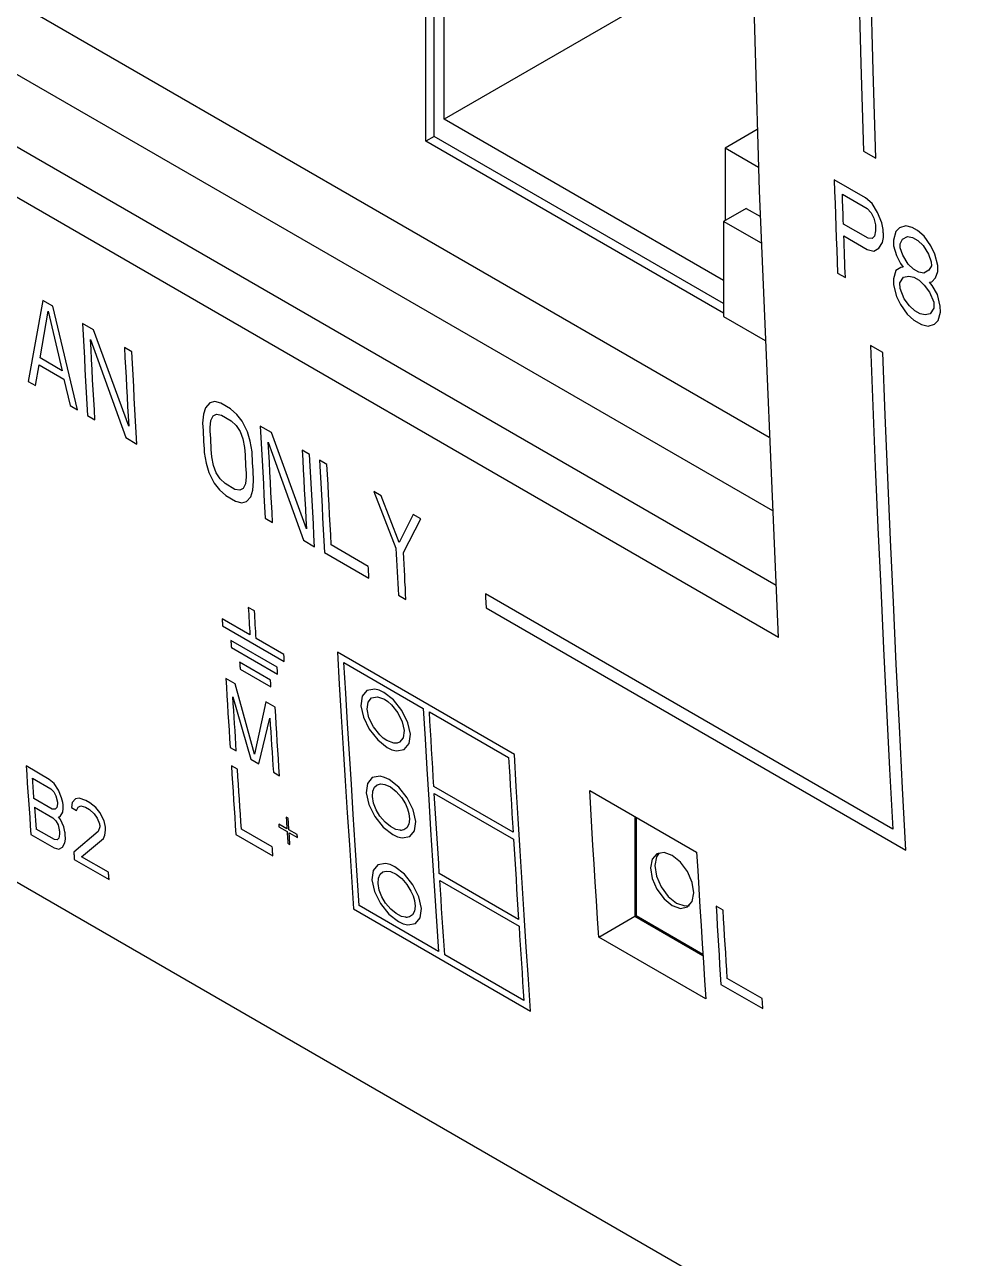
# Model space of a CAD drawing. Header units: inches. Extents: x 67248 to 85686, y -40174 to -31152.
# Drawn here: x 76840.86 to 76860.42, y -34097.9 to -34072.47 of the extents above; entities that cross this region are included whole.
import ezdxf

# ---------------------------------------------------------------- set-up
doc = ezdxf.new("R2010")
doc.units = ezdxf.units.IN
doc.header["$MEASUREMENT"] = 0

# ---------------------------------------------------------------- blocks, each defined once
blk = doc.blocks.new('SCALANCEXB008')
for p, q in [((-73.002, -10.464), (-73.002, 0.053)), ((-72.86, -10.382), (-72.86, -0.028)), ((-72.687, -10.086), (-72.687, -0.361)), ((-67.1, -15.553), (-84.075, -5.753)), ((-85.136, -6.366), (-67.044, -16.81)), ((-85.843, -7.205), (-66.983, -18.093)), ((-67.405, -7.037), (-72.687, -10.086)), ((-66.939, -18.988), (-86.596, -7.64)), ((-67.886, -12.858), (-72.687, -10.086)), ((-72.86, -10.382), (-73.002, -10.464)), ((-67.886, -13.254), (-72.86, -10.382)), ((-67.305, -10.265), (-67.858, -10.584)), ((-67.886, -13.417), (-73.002, -10.464)), ((-67.282, -10.916), (-67.858, -10.584)), ((-67.858, -10.584), (-67.858, -11.825)), ((-65.479, -10.632), (-65.267, -10.755)), ((-65.446, -11.438), (-65.983, -11.127)), ((-65.843, -11.375), (-65.418, -11.621)), ((-65.333, -11.536), (-65.446, -11.438)), ((-67.497, -11.617), (-67.886, -11.841)), ((-67.497, -11.617), (-67.252, -11.758)), ((-65.418, -11.621), (-65.349, -11.694)), ((-65.24, -11.69), (-65.333, -11.536)), ((-67.886, -11.841), (-67.886, -13.474)), ((-67.235, -12.217), (-67.886, -11.841)), ((-65.349, -11.694), (-65.302, -11.788)), ((-65.302, -11.788), (-65.276, -11.903)), ((-65.168, -11.865), (-65.24, -11.69)), ((-65.142, -11.981), (-65.168, -11.865)), ((-65.4, -12.132), (-65.825, -11.886)), ((-65.273, -12.005), (-65.291, -12.094)), ((-64.926, -12.016), (-64.965, -12.161)), ((-64.862, -11.952), (-64.926, -12.016)), ((-64.753, -11.915), (-64.862, -11.952)), ((-64.642, -11.945), (-64.753, -11.915)), ((-64.553, -11.997), (-64.642, -11.945)), ((-64.44, -12.095), (-64.553, -11.997)), ((-65.818, -12.091), (-65.415, -12.323)), ((-65.334, -12.137), (-65.4, -12.132)), ((-65.291, -12.094), (-65.334, -12.137)), ((-65.218, -12.304), (-65.156, -12.206)), ((-65.156, -12.206), (-65.137, -12.117)), ((-64.965, -12.161), (-64.962, -12.263)), ((-64.962, -12.263), (-64.913, -12.425)), ((-64.853, -12.225), (-64.812, -12.149)), ((-64.851, -12.293), (-64.853, -12.225)), ((-64.803, -12.422), (-64.851, -12.293)), ((-64.812, -12.149), (-64.725, -12.098)), ((-64.725, -12.098), (-64.637, -12.116)), ((-64.637, -12.116), (-64.547, -12.167)), ((-64.547, -12.167), (-64.457, -12.253)), ((-64.457, -12.253), (-64.364, -12.407)), ((-64.324, -12.262), (-64.44, -12.095)), ((-64.254, -12.404), (-64.324, -12.262)), ((-65.415, -12.323), (-65.304, -12.354)), ((-65.304, -12.354), (-65.218, -12.304)), ((-64.913, -12.425), (-64.843, -12.566)), ((-64.711, -12.576), (-64.803, -12.422)), ((-64.364, -12.407), (-64.316, -12.535)), ((-64.204, -12.6), (-64.254, -12.404)), ((-64.927, -12.685), (-64.967, -12.83)), ((-64.841, -12.635), (-64.927, -12.685)), ((-64.843, -12.566), (-64.797, -12.626)), ((-64.797, -12.626), (-64.841, -12.635)), ((-64.62, -12.662), (-64.711, -12.576)), ((-64.531, -12.713), (-64.62, -12.662)), ((-64.442, -12.731), (-64.531, -12.713)), ((-64.356, -12.68), (-64.442, -12.731)), ((-64.314, -12.604), (-64.356, -12.68)), ((-64.316, -12.535), (-64.314, -12.604)), ((-64.242, -12.813), (-64.201, -12.702)), ((-64.201, -12.702), (-64.204, -12.6)), ((-65.927, -12.728), (-65.792, -12.806)), ((-64.967, -12.83), (-64.964, -12.932)), ((-64.855, -12.895), (-64.792, -12.797)), ((-64.852, -12.997), (-64.855, -12.895)), ((-64.792, -12.797), (-64.704, -12.78)), ((-64.704, -12.78), (-64.616, -12.798)), ((-64.616, -12.798), (-64.526, -12.85)), ((-64.526, -12.85), (-64.436, -12.936)), ((-64.349, -12.885), (-64.306, -12.877)), ((-64.303, -12.945), (-64.349, -12.885)), ((-64.306, -12.877), (-64.242, -12.813)), ((-64.964, -12.932), (-64.914, -13.129)), ((-64.914, -13.129), (-64.843, -13.27)), ((-64.78, -13.172), (-64.852, -12.997)), ((-64.436, -12.936), (-64.344, -13.055)), ((-64.344, -13.055), (-64.273, -13.231)), ((-64.211, -13.099), (-64.303, -12.945)), ((-64.161, -13.295), (-64.211, -13.099)), ((-79.58, -13.202), (-79.833, -14.59)), ((-79.41, -13.3), (-79.58, -13.202)), ((-78.985, -15.08), (-79.41, -13.3)), ((-64.843, -13.27), (-64.728, -13.437)), ((-64.689, -13.292), (-64.78, -13.172)), ((-64.598, -13.378), (-64.689, -13.292)), ((-64.269, -13.333), (-64.332, -13.431)), ((-64.273, -13.231), (-64.269, -13.333)), ((-64.158, -13.398), (-64.161, -13.295)), ((-79.63, -14.186), (-79.488, -13.386)), ((-79.488, -13.386), (-79.248, -14.406)), ((-67.886, -13.474), (-67.17, -13.887)), ((-64.728, -13.437), (-64.615, -13.536)), ((-64.615, -13.536), (-64.481, -13.613)), ((-64.508, -13.43), (-64.598, -13.378)), ((-64.42, -13.447), (-64.508, -13.43)), ((-64.332, -13.431), (-64.42, -13.447)), ((-64.261, -13.606), (-64.197, -13.542)), ((-64.197, -13.542), (-64.158, -13.398)), ((-78.71, -13.704), (-78.901, -13.594)), ((-78.107, -15.358), (-78.71, -13.704)), ((-64.481, -13.613), (-64.37, -13.644)), ((-64.37, -13.644), (-64.261, -13.606)), ((-78.763, -13.87), (-78.157, -15.557)), ((-65.149, -14.096), (-65.361, -13.973)), ((-79.248, -14.406), (-79.63, -14.186)), ((-78.052, -14.084), (-78.18, -14.01)), ((-79.706, -14.663), (-79.643, -14.308)), ((-79.643, -14.308), (-79.219, -14.553)), ((-79.833, -14.59), (-79.706, -14.663)), ((-79.219, -14.553), (-79.112, -15.006)), ((-79.112, -15.006), (-78.985, -15.08)), ((-76.788, -15.042), (-76.823, -15.153)), ((-76.71, -14.957), (-76.788, -15.042)), ((-76.629, -14.938), (-76.71, -14.957)), ((-76.525, -14.966), (-76.629, -14.938)), ((-76.355, -15.064), (-76.525, -14.966)), ((-78.815, -15.178), (-78.688, -15.251)), ((-76.823, -15.153), (-76.836, -15.309)), ((-76.708, -15.383), (-76.694, -15.26)), ((-76.694, -15.26), (-76.657, -15.183)), ((-76.657, -15.183), (-76.597, -15.153)), ((-76.597, -15.153), (-76.514, -15.168)), ((-76.514, -15.168), (-76.344, -15.266)), ((-76.247, -15.159), (-76.355, -15.064)), ((-76.159, -15.275), (-76.247, -15.159)), ((-76.344, -15.266), (-76.258, -15.349)), ((-76.258, -15.349), (-76.191, -15.453)), ((-76.191, -15.453), (-76.143, -15.578)), ((-76.067, -15.459), (-76.159, -15.275)), ((-76.017, -15.618), (-76.067, -15.459)), ((-75.655, -15.468), (-75.846, -15.357)), ((-75.052, -17.122), (-75.655, -15.468)), ((-78.157, -15.557), (-77.966, -15.667)), ((-76.143, -15.578), (-76.114, -15.725)), ((-75.987, -15.799), (-76.017, -15.618)), ((-75.708, -15.633), (-75.103, -17.321)), ((-76.808, -15.814), (-76.778, -15.995)), ((-76.652, -16.035), (-76.681, -15.888)), ((-74.998, -15.847), (-75.125, -15.774)), ((-76.778, -15.995), (-76.728, -16.154)), ((-76.604, -16.16), (-76.652, -16.035)), ((-74.701, -16.019), (-74.828, -15.945)), ((-76.728, -16.154), (-76.636, -16.338)), ((-76.537, -16.264), (-76.604, -16.16)), ((-76.45, -16.347), (-76.537, -16.264)), ((-76.087, -16.231), (-76.101, -16.353)), ((-75.972, -16.46), (-75.96, -16.304)), ((-91.924, -16.328), (-60.104, -34.697)), ((-76.636, -16.338), (-76.547, -16.454)), ((-76.547, -16.454), (-76.439, -16.549)), ((-76.281, -16.445), (-76.45, -16.347)), ((-76.198, -16.46), (-76.281, -16.445)), ((-76.138, -16.43), (-76.198, -16.46)), ((-76.101, -16.353), (-76.138, -16.43)), ((-76.007, -16.571), (-75.972, -16.46)), ((-73.767, -16.558), (-73.894, -16.484)), ((-73.894, -16.484), (-73.514, -17.455)), ((-76.439, -16.549), (-76.269, -16.647)), ((-76.269, -16.647), (-76.165, -16.675)), ((-76.165, -16.675), (-76.084, -16.656)), ((-76.084, -16.656), (-76.007, -16.571)), ((-73.457, -17.357), (-73.767, -16.558)), ((-75.76, -16.941), (-75.633, -17.014)), ((-73.216, -16.876), (-73.457, -17.357)), ((-73.386, -17.529), (-73.088, -16.949)), ((-73.088, -16.949), (-73.216, -16.876)), ((-75.103, -17.321), (-74.912, -17.431)), ((-74.742, -17.529), (-73.978, -17.97)), ((-73.99, -17.768), (-74.626, -17.4)), ((-73.469, -18.264), (-73.342, -18.337)), ((-64.977, -22.284), (-71.978, -18.243)), ((-75.946, -18.534), (-76.052, -18.473)), ((-71.965, -18.481), (-64.752, -22.644)), ((-76.023, -18.947), (-76.501, -18.671)), ((-76.494, -18.789), (-75.433, -19.402)), ((-75.555, -19.503), (-76.35, -19.043)), ((-75.44, -19.283), (-75.917, -19.008)), ((-76.343, -19.162), (-75.548, -19.621)), ((-71.48, -20.998), (-74.521, -19.242)), ((-75.669, -19.722), (-76.2, -19.416)), ((-74.408, -19.422), (-73.046, -20.208)), ((-76.279, -19.788), (-76.438, -19.696)), ((-76.193, -19.534), (-75.662, -19.84)), ((-75.947, -20.997), (-76.279, -19.788)), ((-76.317, -20.009), (-76.01, -21.082)), ((-75.749, -20.094), (-75.947, -20.997)), ((-75.59, -20.186), (-75.749, -20.094)), ((-72.94, -20.269), (-71.579, -21.055)), ((-75.869, -21.164), (-75.68, -20.377)), ((-76.364, -20.878), (-76.258, -20.939)), ((-76.237, -21.254), (-76.343, -21.193)), ((-76.01, -21.082), (-75.869, -21.164)), ((-79.472, -21.428), (-79.869, -21.198)), ((-79.759, -21.406), (-79.445, -21.588)), ((-75.621, -21.307), (-75.515, -21.368)), ((-79.387, -21.501), (-79.472, -21.428)), ((-79.445, -21.588), (-79.393, -21.641)), ((-79.315, -21.614), (-79.387, -21.501)), ((-79.259, -21.743), (-79.315, -21.614)), ((-71.502, -22.337), (-72.863, -21.551)), ((-70.185, -21.617), (-68.348, -22.678)), ((-79.42, -21.938), (-79.735, -21.757)), ((-79.393, -21.641), (-79.357, -21.711)), ((-79.357, -21.711), (-79.335, -21.795)), ((-79.237, -21.828), (-79.259, -21.743)), ((-79.078, -21.823), (-79.088, -21.914)), ((-79.019, -21.761), (-79.078, -21.823)), ((-78.956, -21.749), (-79.019, -21.761)), ((-78.842, -21.791), (-78.956, -21.749)), ((-78.775, -21.83), (-78.842, -21.791)), ((-78.674, -21.912), (-78.775, -21.83)), ((-72.856, -21.67), (-71.495, -22.455)), ((-79.724, -21.907), (-79.41, -22.089)), ((-79.724, -21.907), (-79.698, -22.282)), ((-79.372, -21.942), (-79.42, -21.938)), ((-79.343, -21.911), (-79.372, -21.942)), ((-79.331, -21.846), (-79.343, -21.911)), ((-79.284, -22.065), (-79.241, -21.994)), ((-79.241, -21.994), (-79.23, -21.928)), ((-79.088, -21.914), (-79.005, -21.962)), ((-79.005, -21.962), (-78.977, -21.906)), ((-78.977, -21.906), (-78.931, -21.884)), ((-78.931, -21.884), (-78.85, -21.907)), ((-78.85, -21.907), (-78.783, -21.945)), ((-78.783, -21.945), (-78.699, -22.018)), ((-78.699, -22.018), (-78.646, -22.097)), ((-78.605, -22), (-78.674, -21.912)), ((-78.531, -22.139), (-78.605, -22)), ((-79.41, -22.089), (-79.358, -22.142)), ((-79.358, -22.142), (-79.321, -22.212)), ((-79.321, -22.212), (-79.3, -22.296)), ((-79.315, -22.071), (-79.284, -22.065)), ((-79.281, -22.115), (-79.315, -22.071)), ((-79.224, -22.244), (-79.281, -22.115)), ((-79.202, -22.329), (-79.224, -22.244)), ((-78.646, -22.097), (-78.607, -22.191)), ((-78.604, -22.241), (-78.63, -22.322)), ((-78.508, -22.249), (-78.531, -22.139)), ((-75.388, -22.276), (-75.529, -22.195)), ((-75.526, -22.245), (-75.385, -22.326)), ((-75.366, -22.096), (-75.401, -22.075)), ((-69.407, -22.066), (-69.407, -23.78)), ((-69.387, -22.078), (-69.387, -23.768)), ((-79.787, -22.375), (-79.389, -22.605)), ((-79.383, -22.464), (-79.698, -22.282)), ((-79.335, -22.468), (-79.383, -22.464)), ((-79.306, -22.437), (-79.335, -22.468)), ((-79.294, -22.371), (-79.306, -22.437)), ((-79.204, -22.519), (-79.193, -22.454)), ((-78.63, -22.322), (-79.05, -22.681)), ((-78.917, -22.757), (-78.542, -22.445)), ((-78.542, -22.445), (-78.514, -22.389)), ((-78.514, -22.389), (-78.504, -22.299)), ((-76.265, -22.373), (-75.629, -22.74)), ((-75.639, -22.59), (-76.169, -22.284)), ((-75.211, -22.378), (-75.353, -22.297)), ((-75.349, -22.347), (-75.208, -22.428)), ((-79.389, -22.605), (-79.308, -22.628)), ((-79.308, -22.628), (-79.247, -22.591)), ((-79.247, -22.591), (-79.204, -22.519)), ((-75.371, -22.527), (-75.336, -22.548)), ((-79.041, -22.806), (-78.444, -23.15)), ((-78.453, -23.025), (-78.917, -22.757)), ((-71.408, -23.834), (-72.769, -23.048)), ((-72.761, -23.166), (-71.4, -23.952)), ((-74.242, -23.654), (-71.202, -25.409)), ((-72.783, -24.383), (-74.144, -23.598)), ((-67.893, -23.678), (-68.013, -23.609)), ((-70.031, -24.14), (-69.407, -23.78)), ((-69.387, -23.768), (-69.407, -23.78)), ((-69.407, -23.78), (-68.24, -24.454)), ((-69.387, -23.768), (-68.241, -24.43)), ((-68.192, -25.201), (-70.031, -24.14)), ((-71.316, -25.23), (-72.677, -24.445)), ((-67.931, -24.95), (-67.21, -25.366)), ((-67.22, -25.195), (-67.821, -24.848))]:
    blk.add_line(p, q)
at = {"flags": 128}
for points in [[(-66.939, -18.988), (-67.268, -11.317), (-67.491, -3.579), (-67.607, 4.224), (-67.616, 12.09), (-67.518, 20.016), (-67.313, 28.002), (-67.002, 36.044), (-66.583, 44.142)], [(-65.738, 1.466), (-65.72, -0.054), (-65.698, -1.573), (-65.671, -3.089), (-65.641, -4.603), (-65.607, -6.114), (-65.568, -7.622), (-65.526, -9.129), (-65.479, -10.632)], [(-65.267, -10.755), (-65.314, -9.251), (-65.356, -7.745), (-65.394, -6.236), (-65.429, -4.725), (-65.459, -3.211), (-65.485, -1.695), (-65.508, -0.177), (-65.526, 1.344)], [(-65.983, -11.127), (-65.976, -11.328), (-65.969, -11.528), (-65.962, -11.728), (-65.955, -11.928), (-65.948, -12.128), (-65.941, -12.328), (-65.934, -12.528), (-65.927, -12.728)], [(-65.825, -11.886), (-65.828, -11.823), (-65.83, -11.759), (-65.832, -11.695), (-65.834, -11.631), (-65.836, -11.567), (-65.839, -11.503), (-65.841, -11.439), (-65.843, -11.375)], [(-65.276, -11.903), (-65.276, -11.916), (-65.275, -11.929), (-65.275, -11.941), (-65.274, -11.954), (-65.274, -11.967), (-65.274, -11.98), (-65.273, -11.992), (-65.273, -12.005)], [(-65.137, -12.117), (-65.138, -12.1), (-65.138, -12.083), (-65.139, -12.066), (-65.139, -12.049), (-65.14, -12.032), (-65.141, -12.015), (-65.141, -11.998), (-65.142, -11.981)], [(-65.792, -12.806), (-65.796, -12.716), (-65.799, -12.627), (-65.802, -12.538), (-65.805, -12.448), (-65.809, -12.359), (-65.812, -12.269), (-65.815, -12.18), (-65.818, -12.091)], [(-78.901, -13.594), (-78.89, -13.792), (-78.88, -13.99), (-78.869, -14.188), (-78.858, -14.386), (-78.848, -14.584), (-78.837, -14.782), (-78.826, -14.98), (-78.815, -15.178)], [(-78.688, -15.251), (-78.697, -15.078), (-78.707, -14.906), (-78.716, -14.733), (-78.726, -14.561), (-78.735, -14.388), (-78.744, -14.215), (-78.754, -14.043), (-78.763, -13.87)], [(-65.361, -13.973), (-65.32, -15.016), (-65.277, -16.059), (-65.232, -17.099), (-65.185, -18.139), (-65.136, -19.177), (-65.085, -20.214), (-65.032, -21.25), (-64.977, -22.284)], [(-78.18, -14.01), (-78.171, -14.179), (-78.162, -14.348), (-78.153, -14.516), (-78.144, -14.685), (-78.134, -14.853), (-78.125, -15.021), (-78.116, -15.19), (-78.107, -15.358)], [(-77.966, -15.667), (-77.977, -15.47), (-77.988, -15.272), (-77.999, -15.074), (-78.01, -14.876), (-78.021, -14.678), (-78.031, -14.48), (-78.042, -14.282), (-78.052, -14.084)], [(-64.752, -22.644), (-64.809, -21.581), (-64.864, -20.515), (-64.917, -19.449), (-64.967, -18.381), (-65.016, -17.311), (-65.062, -16.241), (-65.107, -15.169), (-65.149, -14.096)], [(-76.836, -15.309), (-76.832, -15.372), (-76.829, -15.435), (-76.825, -15.499), (-76.822, -15.562), (-76.819, -15.625), (-76.815, -15.688), (-76.812, -15.751), (-76.808, -15.814)], [(-76.681, -15.888), (-76.684, -15.825), (-76.688, -15.762), (-76.691, -15.698), (-76.695, -15.635), (-76.698, -15.572), (-76.702, -15.509), (-76.705, -15.446), (-76.708, -15.383)], [(-75.846, -15.357), (-75.836, -15.556), (-75.825, -15.754), (-75.814, -15.952), (-75.804, -16.15), (-75.793, -16.348), (-75.782, -16.545), (-75.771, -16.743), (-75.76, -16.941)], [(-75.633, -17.014), (-75.643, -16.842), (-75.652, -16.669), (-75.662, -16.497), (-75.671, -16.324), (-75.68, -16.151), (-75.69, -15.979), (-75.699, -15.806), (-75.708, -15.633)], [(-76.114, -15.725), (-76.111, -15.789), (-76.108, -15.852), (-76.104, -15.915), (-76.101, -15.978), (-76.097, -16.041), (-76.094, -16.104), (-76.09, -16.168), (-76.087, -16.231)], [(-75.96, -16.304), (-75.963, -16.241), (-75.967, -16.178), (-75.97, -16.115), (-75.973, -16.052), (-75.977, -15.988), (-75.98, -15.925), (-75.984, -15.862), (-75.987, -15.799)], [(-75.125, -15.774), (-75.116, -15.942), (-75.107, -16.111), (-75.098, -16.28), (-75.089, -16.448), (-75.08, -16.616), (-75.071, -16.785), (-75.061, -16.953), (-75.052, -17.122)], [(-74.912, -17.431), (-74.923, -17.233), (-74.934, -17.035), (-74.944, -16.837), (-74.955, -16.639), (-74.966, -16.441), (-74.977, -16.243), (-74.987, -16.045), (-74.998, -15.847)], [(-74.828, -15.945), (-74.817, -16.143), (-74.807, -16.341), (-74.796, -16.539), (-74.785, -16.737), (-74.775, -16.935), (-74.764, -17.133), (-74.753, -17.331), (-74.742, -17.529)], [(-74.626, -17.4), (-74.635, -17.228), (-74.645, -17.055), (-74.654, -16.882), (-74.664, -16.71), (-74.673, -16.537), (-74.682, -16.364), (-74.691, -16.192), (-74.701, -16.019)], [(-73.514, -17.455), (-73.508, -17.556), (-73.503, -17.657), (-73.497, -17.758), (-73.492, -17.86), (-73.486, -17.961), (-73.48, -18.062), (-73.475, -18.163), (-73.469, -18.264)], [(-73.342, -18.337), (-73.348, -18.236), (-73.353, -18.135), (-73.359, -18.034), (-73.364, -17.933), (-73.37, -17.832), (-73.375, -17.731), (-73.381, -17.63), (-73.386, -17.529)], [(-73.978, -17.97), (-73.98, -17.944), (-73.981, -17.919), (-73.983, -17.894), (-73.984, -17.869), (-73.985, -17.843), (-73.987, -17.818), (-73.988, -17.793), (-73.99, -17.768)], [(-71.978, -18.243), (-71.976, -18.273), (-71.974, -18.303), (-71.973, -18.332), (-71.971, -18.362), (-71.97, -18.392), (-71.968, -18.421), (-71.966, -18.451), (-71.965, -18.481)], [(-76.052, -18.473), (-76.048, -18.532), (-76.045, -18.591), (-76.041, -18.651), (-76.038, -18.71), (-76.034, -18.769), (-76.031, -18.828), (-76.027, -18.887), (-76.023, -18.947)], [(-75.917, -19.008), (-75.921, -18.949), (-75.924, -18.889), (-75.928, -18.83), (-75.932, -18.771), (-75.935, -18.712), (-75.939, -18.653), (-75.942, -18.593), (-75.946, -18.534)], [(-76.501, -18.671), (-76.5, -18.686), (-76.499, -18.701), (-76.498, -18.715), (-76.497, -18.73), (-76.496, -18.745), (-76.495, -18.76), (-76.495, -18.775), (-76.494, -18.789)], [(-76.35, -19.043), (-76.349, -19.058), (-76.349, -19.073), (-76.348, -19.088), (-76.347, -19.103), (-76.346, -19.117), (-76.345, -19.132), (-76.344, -19.147), (-76.343, -19.162)], [(-75.433, -19.402), (-75.434, -19.387), (-75.435, -19.372), (-75.436, -19.357), (-75.437, -19.343), (-75.437, -19.328), (-75.438, -19.313), (-75.439, -19.298), (-75.44, -19.283)], [(-74.521, -19.242), (-74.488, -19.795), (-74.454, -20.348), (-74.421, -20.9), (-74.386, -21.451), (-74.351, -22.003), (-74.315, -22.553), (-74.279, -23.104), (-74.242, -23.654)], [(-76.2, -19.416), (-76.199, -19.431), (-76.198, -19.445), (-76.197, -19.46), (-76.196, -19.475), (-76.195, -19.49), (-76.194, -19.505), (-76.193, -19.519), (-76.193, -19.534)], [(-74.144, -23.598), (-74.179, -23.077), (-74.213, -22.556), (-74.247, -22.034), (-74.28, -21.512), (-74.313, -20.99), (-74.345, -20.468), (-74.376, -19.945), (-74.408, -19.422)], [(-76.438, -19.696), (-76.429, -19.844), (-76.42, -19.992), (-76.411, -20.14), (-76.401, -20.288), (-76.392, -20.435), (-76.383, -20.583), (-76.373, -20.731), (-76.364, -20.878)], [(-75.548, -19.621), (-75.549, -19.606), (-75.549, -19.591), (-75.55, -19.577), (-75.551, -19.562), (-75.552, -19.547), (-75.553, -19.532), (-75.554, -19.518), (-75.555, -19.503)], [(-75.662, -19.84), (-75.663, -19.825), (-75.664, -19.811), (-75.665, -19.796), (-75.666, -19.781), (-75.667, -19.766), (-75.668, -19.752), (-75.669, -19.737), (-75.669, -19.722)], [(-73.267, -20.652), (-73.31, -20.454), (-73.411, -20.246), (-73.555, -20.064), (-73.72, -19.933), (-73.801, -19.895), (-73.88, -19.877), (-74.012, -19.899), (-74.095, -20.001), (-74.116, -20.162)], [(-76.258, -20.939), (-76.265, -20.823), (-76.272, -20.707), (-76.28, -20.591), (-76.287, -20.474), (-76.295, -20.358), (-76.302, -20.242), (-76.309, -20.126), (-76.317, -20.009)], [(-74.01, -20.223), (-73.992, -20.102), (-73.932, -20.026), (-73.833, -20.01), (-73.713, -20.052), (-73.653, -20.093), (-73.591, -20.149), (-73.482, -20.286), (-73.407, -20.439), (-73.374, -20.591)], [(-75.515, -21.368), (-75.525, -21.22), (-75.534, -21.073), (-75.543, -20.925), (-75.553, -20.777), (-75.562, -20.63), (-75.571, -20.482), (-75.581, -20.334), (-75.59, -20.186)], [(-74.116, -20.162), (-74.073, -20.36), (-73.972, -20.568), (-73.828, -20.749), (-73.663, -20.88), (-73.583, -20.918), (-73.503, -20.937), (-73.371, -20.915), (-73.288, -20.813), (-73.267, -20.652)], [(-73.374, -20.591), (-73.389, -20.713), (-73.451, -20.788), (-73.496, -20.804), (-73.551, -20.804), (-73.671, -20.761), (-73.732, -20.72), (-73.794, -20.664), (-73.902, -20.527), (-73.978, -20.371), (-74.01, -20.223)], [(-73.046, -20.208), (-73.015, -20.731), (-72.984, -21.254), (-72.951, -21.776), (-72.919, -22.298), (-72.886, -22.82), (-72.852, -23.341), (-72.818, -23.863), (-72.783, -24.383)], [(-72.863, -21.551), (-72.873, -21.391), (-72.883, -21.231), (-72.892, -21.071), (-72.902, -20.91), (-72.912, -20.75), (-72.921, -20.59), (-72.931, -20.429), (-72.94, -20.269)], [(-75.68, -20.377), (-75.673, -20.493), (-75.666, -20.609), (-75.658, -20.726), (-75.651, -20.842), (-75.643, -20.958), (-75.636, -21.074), (-75.629, -21.191), (-75.621, -21.307)], [(-76.343, -21.193), (-76.334, -21.341), (-76.324, -21.488), (-76.314, -21.636), (-76.305, -21.783), (-76.295, -21.931), (-76.285, -22.078), (-76.275, -22.226), (-76.265, -22.373)], [(-71.579, -21.055), (-71.57, -21.215), (-71.56, -21.376), (-71.551, -21.536), (-71.541, -21.696), (-71.531, -21.856), (-71.521, -22.017), (-71.512, -22.177), (-71.502, -22.337)], [(-71.202, -25.409), (-71.238, -24.859), (-71.275, -24.309), (-71.31, -23.758), (-71.345, -23.207), (-71.38, -22.655), (-71.414, -22.103), (-71.447, -21.55), (-71.48, -20.998)], [(-79.869, -21.198), (-79.859, -21.345), (-79.849, -21.493), (-79.839, -21.64), (-79.828, -21.787), (-79.818, -21.934), (-79.808, -22.081), (-79.797, -22.228), (-79.787, -22.375)], [(-79.735, -21.757), (-79.738, -21.713), (-79.741, -21.669), (-79.744, -21.625), (-79.747, -21.581), (-79.75, -21.537), (-79.753, -21.494), (-79.756, -21.45), (-79.759, -21.406)], [(-76.169, -22.284), (-76.178, -22.155), (-76.187, -22.026), (-76.195, -21.898), (-76.204, -21.769), (-76.212, -21.64), (-76.22, -21.512), (-76.229, -21.383), (-76.237, -21.254)], [(-73.175, -22.15), (-73.218, -21.952), (-73.32, -21.745), (-73.464, -21.563), (-73.629, -21.432), (-73.709, -21.394), (-73.788, -21.375), (-73.921, -21.398), (-74.003, -21.499), (-74.024, -21.66)], [(-73.918, -21.721), (-73.911, -21.632), (-73.881, -21.563), (-73.836, -21.522), (-73.777, -21.507), (-73.704, -21.516), (-73.607, -21.559), (-73.509, -21.637), (-73.421, -21.739), (-73.352, -21.851), (-73.316, -21.934), (-73.292, -22.016), (-73.281, -22.111), (-73.292, -22.195), (-73.326, -22.259), (-73.377, -22.295), (-73.408, -22.302), (-73.425, -22.304), (-73.434, -22.304), (-73.439, -22.303), (-73.441, -22.303), (-73.442, -22.303), (-73.443, -22.303), (-73.443, -22.303), (-73.443, -22.303), (-73.443, -22.303), (-73.444, -22.303), (-73.444, -22.303), (-73.444, -22.303), (-73.444, -22.303), (-73.519, -22.287), (-73.607, -22.24), (-73.697, -22.165), (-73.789, -22.06), (-73.856, -21.951), (-73.899, -21.838), (-73.918, -21.721)], [(-70.031, -24.14), (-70.051, -23.825), (-70.07, -23.51), (-70.09, -23.195), (-70.109, -22.879), (-70.129, -22.564), (-70.148, -22.248), (-70.166, -21.933), (-70.185, -21.617)], [(-79.335, -21.795), (-79.334, -21.802), (-79.334, -21.808), (-79.333, -21.814), (-79.333, -21.82), (-79.333, -21.827), (-79.332, -21.833), (-79.332, -21.839), (-79.331, -21.846)], [(-79.23, -21.928), (-79.231, -21.915), (-79.232, -21.903), (-79.233, -21.89), (-79.234, -21.878), (-79.234, -21.865), (-79.235, -21.853), (-79.236, -21.84), (-79.237, -21.828)], [(-74.024, -21.66), (-73.981, -21.858), (-73.879, -22.065), (-73.734, -22.247), (-73.569, -22.378), (-73.489, -22.416), (-73.41, -22.434), (-73.278, -22.412), (-73.195, -22.311), (-73.175, -22.15)], [(-72.769, -23.048), (-72.78, -22.876), (-72.791, -22.704), (-72.802, -22.531), (-72.813, -22.359), (-72.824, -22.187), (-72.834, -22.014), (-72.845, -21.842), (-72.856, -21.67)], [(-78.607, -22.191), (-78.607, -22.198), (-78.606, -22.204), (-78.606, -22.21), (-78.605, -22.216), (-78.605, -22.223), (-78.605, -22.229), (-78.604, -22.235), (-78.604, -22.241)], [(-78.504, -22.299), (-78.505, -22.293), (-78.505, -22.286), (-78.506, -22.28), (-78.506, -22.274), (-78.506, -22.267), (-78.507, -22.261), (-78.507, -22.255), (-78.508, -22.249)], [(-75.529, -22.195), (-75.529, -22.201), (-75.529, -22.207), (-75.528, -22.213), (-75.528, -22.22), (-75.527, -22.226), (-75.527, -22.232), (-75.526, -22.238), (-75.526, -22.245)], [(-75.401, -22.075), (-75.399, -22.1), (-75.398, -22.126), (-75.396, -22.151), (-75.395, -22.176), (-75.393, -22.201), (-75.391, -22.226), (-75.39, -22.251), (-75.388, -22.276)], [(-75.353, -22.297), (-75.354, -22.271), (-75.356, -22.246), (-75.358, -22.221), (-75.359, -22.196), (-75.361, -22.171), (-75.362, -22.146), (-75.364, -22.121), (-75.366, -22.096)], [(-79.3, -22.296), (-79.299, -22.306), (-79.298, -22.315), (-79.298, -22.324), (-79.297, -22.334), (-79.296, -22.343), (-79.296, -22.353), (-79.295, -22.362), (-79.294, -22.371)], [(-79.193, -22.454), (-79.194, -22.438), (-79.195, -22.423), (-79.196, -22.407), (-79.197, -22.391), (-79.199, -22.376), (-79.2, -22.36), (-79.201, -22.344), (-79.202, -22.329)], [(-75.385, -22.326), (-75.383, -22.351), (-75.381, -22.377), (-75.38, -22.402), (-75.378, -22.427), (-75.376, -22.452), (-75.375, -22.477), (-75.373, -22.502), (-75.371, -22.527)], [(-75.336, -22.548), (-75.338, -22.522), (-75.339, -22.497), (-75.341, -22.472), (-75.343, -22.447), (-75.344, -22.422), (-75.346, -22.397), (-75.348, -22.372), (-75.349, -22.347)], [(-75.208, -22.428), (-75.208, -22.422), (-75.209, -22.416), (-75.209, -22.41), (-75.209, -22.403), (-75.21, -22.397), (-75.21, -22.391), (-75.211, -22.385), (-75.211, -22.378)], [(-71.495, -22.455), (-71.484, -22.628), (-71.473, -22.8), (-71.462, -22.973), (-71.451, -23.145), (-71.441, -23.317), (-71.43, -23.49), (-71.419, -23.662), (-71.408, -23.834)], [(-75.629, -22.74), (-75.63, -22.721), (-75.632, -22.703), (-75.633, -22.684), (-75.634, -22.665), (-75.635, -22.646), (-75.637, -22.627), (-75.638, -22.609), (-75.639, -22.59)], [(-68.348, -22.678), (-68.329, -22.994), (-68.31, -23.309), (-68.291, -23.625), (-68.271, -23.94), (-68.252, -24.256), (-68.232, -24.571), (-68.212, -24.886), (-68.192, -25.201)], [(-79.05, -22.681), (-79.049, -22.696), (-79.048, -22.712), (-79.046, -22.728), (-79.045, -22.743), (-79.044, -22.759), (-79.043, -22.774), (-79.042, -22.79), (-79.041, -22.806)], [(-73.078, -23.646), (-73.122, -23.448), (-73.224, -23.241), (-73.369, -23.059), (-73.534, -22.929), (-73.614, -22.891), (-73.693, -22.872), (-73.825, -22.894), (-73.907, -22.995), (-73.927, -23.156)], [(-68.394, -23.38), (-68.423, -23.199), (-68.503, -23.013), (-68.624, -22.85), (-68.766, -22.735), (-68.908, -22.686), (-69.029, -22.709), (-69.11, -22.802), (-69.138, -22.95), (-69.11, -23.131), (-69.029, -23.317), (-68.908, -23.479), (-68.766, -23.594), (-68.624, -23.644), (-68.503, -23.62), (-68.423, -23.528), (-68.394, -23.38)], [(-68.991, -22.693), (-69.039, -22.761), (-69.067, -22.909), (-69.039, -23.09), (-68.958, -23.276), (-68.838, -23.439), (-68.695, -23.553), (-68.553, -23.603), (-68.47, -23.596)], [(-78.444, -23.15), (-78.445, -23.135), (-78.447, -23.119), (-78.448, -23.103), (-78.449, -23.088), (-78.45, -23.072), (-78.451, -23.056), (-78.452, -23.041), (-78.453, -23.025)], [(-73.821, -23.217), (-73.815, -23.128), (-73.785, -23.059), (-73.74, -23.018), (-73.681, -23.003), (-73.609, -23.012), (-73.511, -23.055), (-73.414, -23.133), (-73.325, -23.235), (-73.256, -23.347), (-73.22, -23.43), (-73.196, -23.512), (-73.184, -23.606), (-73.195, -23.69), (-73.229, -23.754), (-73.279, -23.79), (-73.311, -23.797), (-73.328, -23.799), (-73.337, -23.799), (-73.341, -23.799), (-73.344, -23.798), (-73.345, -23.798), (-73.345, -23.798), (-73.346, -23.798), (-73.346, -23.798), (-73.346, -23.798), (-73.346, -23.798), (-73.346, -23.798), (-73.346, -23.798), (-73.346, -23.798), (-73.421, -23.782), (-73.51, -23.735), (-73.6, -23.66), (-73.692, -23.555), (-73.759, -23.446), (-73.802, -23.333), (-73.821, -23.217)], [(-73.927, -23.156), (-73.883, -23.353), (-73.781, -23.56), (-73.637, -23.742), (-73.471, -23.872), (-73.391, -23.91), (-73.312, -23.929), (-73.18, -23.907), (-73.098, -23.806), (-73.078, -23.646)], [(-72.677, -24.445), (-72.688, -24.285), (-72.698, -24.125), (-72.709, -23.965), (-72.719, -23.806), (-72.73, -23.646), (-72.74, -23.486), (-72.751, -23.326), (-72.761, -23.166)], [(-68.013, -23.609), (-68.003, -23.777), (-67.993, -23.944), (-67.983, -24.112), (-67.972, -24.28), (-67.962, -24.447), (-67.952, -24.615), (-67.941, -24.782), (-67.931, -24.95)], [(-67.821, -24.848), (-67.83, -24.702), (-67.839, -24.556), (-67.848, -24.41), (-67.857, -24.263), (-67.866, -24.117), (-67.875, -23.971), (-67.884, -23.825), (-67.893, -23.678)], [(-71.4, -23.952), (-71.39, -24.112), (-71.379, -24.272), (-71.369, -24.432), (-71.358, -24.591), (-71.348, -24.751), (-71.337, -24.911), (-71.326, -25.071), (-71.316, -25.23)], [(-67.21, -25.366), (-67.211, -25.345), (-67.212, -25.323), (-67.214, -25.302), (-67.215, -25.28), (-67.216, -25.259), (-67.218, -25.238), (-67.219, -25.216), (-67.22, -25.195)]]:
    blk.add_lwpolyline(points, dxfattribs=at)

msp = doc.modelspace()

# ---------------------------------------------------------------- block references
at = {"xscale": 1.2, "yscale": 1.2, "zscale": 1.2}
msp.add_blockref('SCALANCEXB008', (76936.733, -34062.316), dxfattribs=at)

doc.saveas('drawing.dxf')
